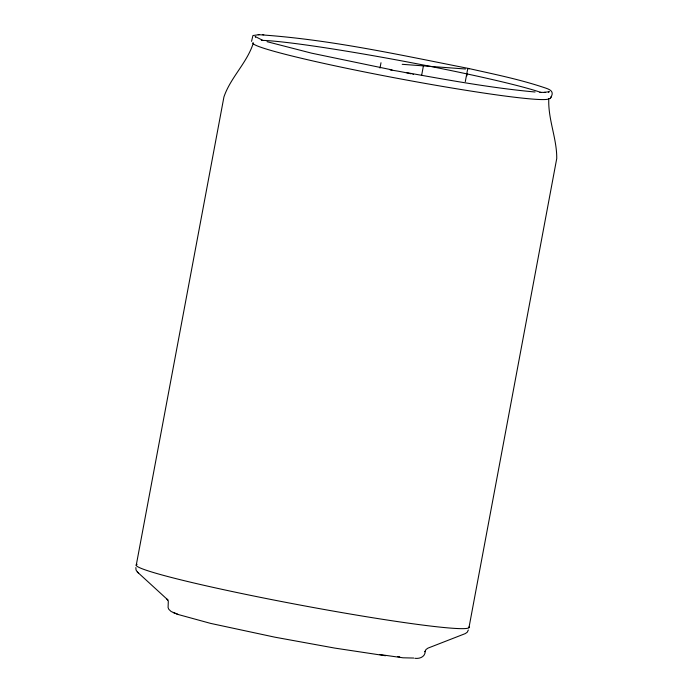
<?xml version="1.0" encoding="UTF-8"?>
<svg xmlns="http://www.w3.org/2000/svg" width="693" height="693" viewBox="0 0 693 693"><rect width="100%" height="100%" fill="white"/><g stroke="black" fill="none" stroke-linecap="round" stroke-linejoin="round"><path stroke-width="1.04" d="M466.883 75.814L467.056 73.943M468.962 627.667L556.748 158.489C556.938 138.357 547.791 118.927 548.813 98.475M136.218 565.341L223.934 96.933C230.526 77.521 247.063 62.855 253.343 43.018M251.55 41.355L252.936 35.525L259.277 34.667M379.998 68.053L380.994 62.734M421.621 75.45L423.414 65.887M465.298 81.635L467.68 68.988L468.329 68.451L469.014 68.928M550.077 98.614C555.214 91.398 550.268 89.536 543.918 87.5C519.291 79.262 493.762 74.134 468.468 68.442C398.882 54.747 329.114 39.276 258.212 34.65M548.882 91.441L548.587 92.195L549.177 91.701L544.36 92.403L545.417 92.412L539.882 92.334M550.545 98.12L550.779 97.531M550.848 97.349L551.082 96.76M468.338 629.972L467.307 632.155L465.35 633.575L427.928 648.146L425.97 649.558L424.948 651.749L425.207 651.091C425.398 656.825 419.672 658.991 414.873 658.298M413.747 658.047L403.04 657.796L379.79 654.53M262.751 34.719L263.782 34.728M402.2 64.31L465.505 69.005M535.074 92.004C491.917 88.037 449.229 80.241 406.609 72.626M397.669 656.609L399.679 656.791M385.473 655.743L334.832 648.102L274.913 637.188L210.655 623.405L178.292 614.535L171.136 611.512L168.832 609.338L168.087 607.605L168.304 601.186L166.987 599.159L167.983 600.06L137.335 571.994L136.027 569.967L135.854 567.558M392.056 69.898L311.607 53.17L267.039 41.684M262.716 40.307L255.154 36.512L255.526 37.179M173.293 612.595L178.292 614.535M137.335 571.994L138.591 573.128M390.22 69.958A14.518 0.788 10.6 0 1 411.105 73.856M412.933 74.333A14.518 0.788 10.6 0 1 413.426 74.48M469.014 626.905A169.352 9.156 10.6 0 1 297.037 604.487A169.352 9.156 10.6 0 1 137.101 564.353M261.322 40.35A150 8.108 10.6 0 1 401.03 60.75A150 8.108 10.6 0 1 541.129 92.524M549.081 98.631A150.727 8.151 10.6 0 1 396.006 78.075A150.727 8.151 10.6 0 1 252.928 42.81"/></g></svg>
